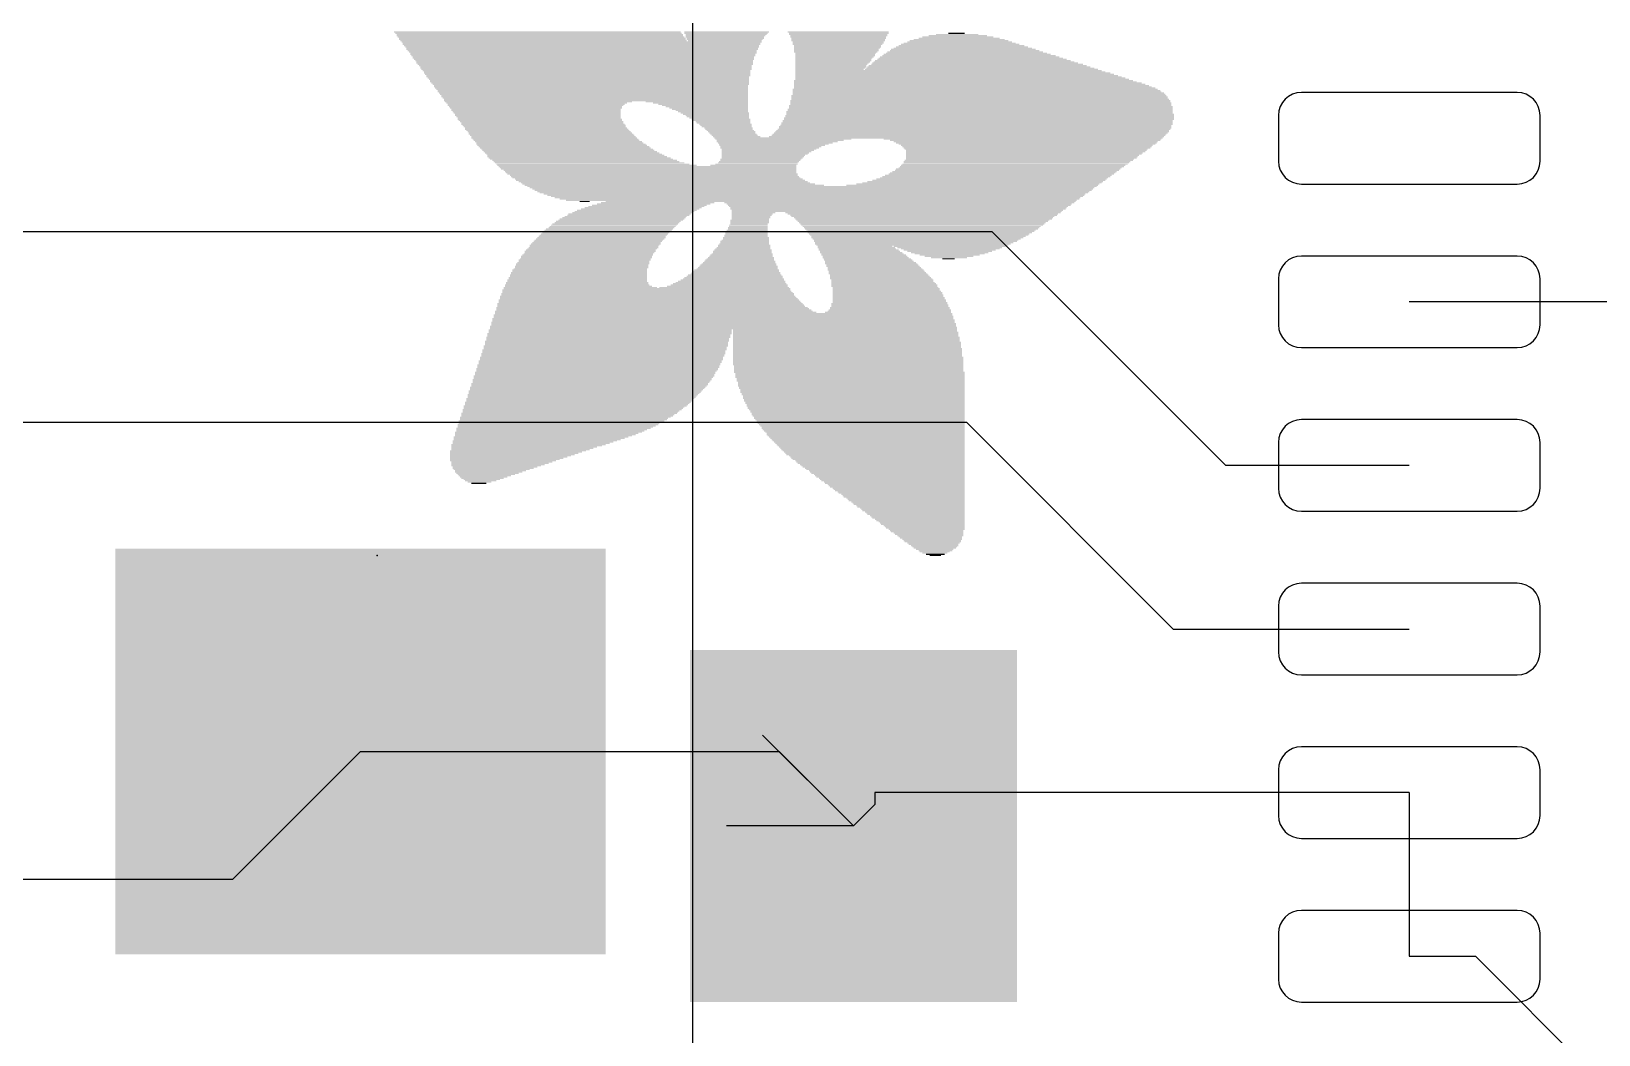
# Model space of a CAD drawing. Extents: x -6.7 to 60.2, y -8.8 to 34.8.
# Drawn here: x 10.677 to 15.47, y 4.987 to 8.054 of the extents above; entities that cross this region are included whole.
import ezdxf

# ---------------------------------------------------------------- set-up
doc = ezdxf.new("R2010")
doc.units = 0
for name, color, linetype in [('1', 22, 'CONTINUOUS'), ('16', 175, 'CONTINUOUS'), ('21', 2, 'CONTINUOUS'), ('23', 2, 'CONTINUOUS')]:
    doc.layers.add(name, color=color, linetype=linetype)

# ---------------------------------------------------------------- blocks, each defined once
blk = doc.blocks.new('RECT')
blk.add_solid([(-0.5, -0.5), (0.5, -0.5), (-0.5, 0.5), (0.5, 0.5)])
blk = doc.blocks.new('RECT128000X44800R50')
blk.add_lwpolyline([(0.4, -0.07), (0.4, 0.07, 0.4142), (0.33, 0.14), (-0.33, 0.14, 0.4142), (-0.4, 0.07), (-0.4, -0.07, 0.4142), (-0.33, -0.14), (0.33, -0.14, 0.4142)], format="xyb", close=True)

msp = doc.modelspace()

# ---------------------------------------------------------------- linework, layer by layer
at = {"layer": '1'}
for p, q in [((9.3218, 7.4422), (13.6144, 7.4422)), ((14.3296, 6.727), (13.6144, 7.4422)), ((16.891, 7.227), (14.891, 7.227)), ((13.5382, 6.858), (10.414, 6.858)), ((14.1692, 6.227), (13.5382, 6.858)), ((14.891, 6.727), (14.3296, 6.727)), ((14.1692, 6.227), (14.891, 6.227)), ((12.913, 5.903), (13.191, 5.625)), ((11.2928, 5.461), (11.684, 5.8522)), ((11.684, 5.8522), (12.9638, 5.8522)), ((12.9638, 5.8522), (13.191, 5.625)), ((14.891, 5.727), (13.257, 5.727)), ((13.257, 5.727), (13.257, 5.691)), ((14.891, 5.727), (14.891, 5.227)), ((13.257, 5.691), (13.191, 5.625)), ((13.191, 5.625), (12.803, 5.625)), ((11.2928, 5.461), (9.017, 5.461)), ((14.891, 5.227), (15.093, 5.227)), ((15.093, 5.227), (15.641, 4.679))]:
    msp.add_line(p, q, dxfattribs=at)
at = {"layer": '16'}
msp.add_line((12.7, 4.826), (12.7, 8.763), dxfattribs=at)
at = {"layer": '23'}
msp.add_point((11.7348, 6.4516), dxfattribs=at)

# ---------------------------------------------------------------- block references
at = {"layer": '1', "rotation": 180}
for p in [(14.891, 7.727), (14.891, 7.227), (14.891, 6.727), (14.891, 6.227), (14.891, 5.727), (14.891, 5.227)]:
    msp.add_blockref('RECT128000X44800R50', p, dxfattribs=at)
at = {"layer": '1', "xscale": 1.24, "yscale": 1.5, "rotation": 270}
msp.add_blockref('RECT', (11.684, 5.8522), dxfattribs=at)
at = {"layer": '1', "xscale": 1.075, "rotation": 270}
msp.add_blockref('RECT', (13.191, 5.625), dxfattribs=at)
at = {"layer": '21'}
for p, xscale, yscale in [((12.2244, 8.0518), 0.8763, 0.0038), ((12.8035, 8.0518), 0.259, 0.0038), ((13.1445, 8.0518), 0.3086, 0.0038), ((12.2282, 8.048), 0.8763, 0.0038), ((12.2321, 8.0442), 0.8763, 0.0038), ((12.2321, 8.0404), 0.8763, 0.0038), ((12.2359, 8.0366), 0.8763, 0.0038), ((12.2397, 8.0328), 0.8763, 0.0039), ((12.2397, 8.0289), 0.8763, 0.0038), ((12.2435, 8.0251), 0.8763, 0.0038), ((12.3597, 8.0213), 1.1011, 0.0038), ((12.3597, 8.0175), 1.0935, 0.0038), ((12.3597, 8.0137), 1.0935, 0.0038), ((12.3597, 8.0099), 1.0859, 0.0038), ((12.3616, 8.0061), 1.0821, 0.0038), ((12.3616, 8.0023), 1.0745, 0.0038), ((12.8016, 8.048), 0.2552, 0.0038), ((12.8016, 8.0442), 0.2476, 0.0038), ((12.7997, 8.0404), 0.2438, 0.0038), ((12.7978, 8.0366), 0.24, 0.0038), ((12.7997, 8.0328), 0.2362, 0.0039), ((12.7978, 8.0289), 0.2324, 0.0038), ((12.7978, 8.0251), 0.2248, 0.0038), ((13.1464, 8.048), 0.3048, 0.0038), ((13.1445, 8.0442), 0.301, 0.0038), ((13.1464, 8.0404), 0.2972, 0.0038), ((13.1445, 8.0366), 0.2934, 0.0038), ((13.1464, 8.0328), 0.2896, 0.0039), ((13.1445, 8.0289), 0.2858, 0.0038), ((13.1445, 8.0251), 0.2858, 0.0038), ((13.1445, 8.0213), 0.2782, 0.0038), ((13.1445, 8.0175), 0.2782, 0.0038), ((13.1426, 8.0137), 0.2744, 0.0038), ((13.1425, 8.0099), 0.2667, 0.0038), ((13.1425, 8.0061), 0.2667, 0.0038), ((13.1407, 8.0023), 0.2629, 0.0038), ((13.5255, 8.0023), 0.423, 0.0038), ((13.5236, 8.0061), 0.4038, 0.0038), ((13.5217, 8.0099), 0.3848, 0.0038), ((13.5179, 8.0137), 0.362, 0.0038), ((13.516, 8.0175), 0.3429, 0.0038), ((13.516, 8.0213), 0.32, 0.0038), ((13.5141, 8.0251), 0.301, 0.0038), ((13.5141, 8.0289), 0.2781, 0.0038), ((13.5141, 8.0328), 0.2477, 0.0039), ((13.5103, 8.0366), 0.2171, 0.0038), ((13.5103, 8.0404), 0.1791, 0.0038), ((13.5084, 8.0442), 0.1295, 0.0038), ((13.5065, 8.048), 0.0495, 0.0038), ((12.3616, 7.9985), 1.0745, 0.0038), ((12.3615, 7.9947), 1.0668, 0.0039), ((12.3635, 7.9908), 1.0629, 0.0038), ((12.3654, 7.987), 1.0591, 0.0038), ((12.3635, 7.9832), 1.0553, 0.0038), ((12.3654, 7.9794), 1.0515, 0.0038), ((12.3654, 7.9756), 1.0439, 0.0038), ((12.3654, 7.9718), 1.0439, 0.0038), ((12.3673, 7.968), 1.0401, 0.0038), ((12.3673, 7.9642), 1.0325, 0.0038), ((12.3692, 7.9604), 1.0287, 0.0038), ((12.3692, 7.9566), 1.0287, 0.0039), ((13.1387, 7.9985), 0.2591, 0.0038), ((13.1387, 7.9947), 0.2591, 0.0039), ((13.1369, 7.9908), 0.2553, 0.0038), ((13.1369, 7.987), 0.2476, 0.0038), ((13.135, 7.9832), 0.2438, 0.0038), ((13.135, 7.9794), 0.2438, 0.0038), ((13.1331, 7.9756), 0.24, 0.0038), ((13.1312, 7.9718), 0.2362, 0.0038), ((13.1293, 7.968), 0.2324, 0.0038), ((13.1293, 7.9642), 0.2324, 0.0038), ((13.1274, 7.9604), 0.2286, 0.0038), ((13.1255, 7.9566), 0.2247, 0.0039), ((13.5636, 7.9566), 0.6286, 0.0039), ((13.5598, 7.9604), 0.6134, 0.0038), ((13.556, 7.9642), 0.5982, 0.0038), ((13.5541, 7.968), 0.5791, 0.0038), ((13.5503, 7.9718), 0.5639, 0.0038), ((13.5465, 7.9756), 0.5487, 0.0038), ((13.5446, 7.9794), 0.5295, 0.0038), ((13.5389, 7.9832), 0.5105, 0.0038), ((13.537, 7.987), 0.4915, 0.0038), ((13.5331, 7.9908), 0.4762, 0.0038), ((13.5312, 7.9947), 0.4572, 0.0039), ((13.5274, 7.9985), 0.442, 0.0038), ((12.3711, 7.9527), 1.0249, 0.0038), ((12.3711, 7.9489), 1.0173, 0.0038), ((12.373, 7.9451), 1.0135, 0.0038), ((12.373, 7.9413), 1.0135, 0.0038), ((12.3749, 7.9375), 1.0096, 0.0038), ((12.3749, 7.9337), 1.002, 0.0038), ((12.3768, 7.9299), 0.9982, 0.0038), ((12.3768, 7.9261), 0.9982, 0.0038), ((12.3787, 7.9223), 0.9944, 0.0038), ((12.3806, 7.9184), 0.9906, 0.0039), ((12.3787, 7.9146), 0.9868, 0.0038), ((12.3806, 7.9108), 0.983, 0.0038), ((12.3825, 7.907), 0.9792, 0.0038), ((13.1235, 7.9527), 0.2209, 0.0038), ((13.1197, 7.9413), 0.2133, 0.0038), ((13.4817, 7.9337), 0.9372, 0.0038), ((13.4874, 7.9299), 0.9486, 0.0038), ((13.5008, 7.9223), 0.9753, 0.0038), ((13.5122, 7.9146), 0.9982, 0.0038), ((13.5179, 7.9108), 1.0096, 0.0038), ((13.5236, 7.907), 1.021, 0.0038), ((13.1217, 7.9489), 0.2171, 0.0038), ((13.1217, 7.9451), 0.2171, 0.0038), ((13.1179, 7.9375), 0.2095, 0.0038), ((13.4951, 7.9261), 0.9639, 0.0038), ((13.5065, 7.9184), 0.9867, 0.0039), ((13.5827, 7.9375), 0.7125, 0.0038), ((13.5789, 7.9413), 0.6973, 0.0038), ((13.575, 7.9451), 0.682, 0.0038), ((13.5712, 7.9489), 0.6668, 0.0038), ((13.5694, 7.9527), 0.6477, 0.0038), ((12.3844, 7.9032), 0.9754, 0.0038), ((12.3844, 7.8994), 0.9754, 0.0038), ((12.3863, 7.8956), 0.9716, 0.0038), ((12.3882, 7.8918), 0.9678, 0.0038), ((12.3883, 7.888), 0.9601, 0.0038), ((12.3883, 7.8842), 0.9601, 0.0038), ((12.3902, 7.8803), 0.9563, 0.0039), ((12.3921, 7.8765), 0.9525, 0.0038), ((12.394, 7.8727), 0.9487, 0.0038), ((12.394, 7.8689), 0.9487, 0.0038), ((12.3959, 7.8651), 0.9449, 0.0038), ((12.3978, 7.8613), 0.9411, 0.0038), ((13.5636, 7.8765), 1.1164, 0.0038), ((13.5674, 7.8727), 1.124, 0.0038), ((13.5693, 7.8689), 1.1278, 0.0038), ((13.5731, 7.8651), 1.1354, 0.0038), ((13.575, 7.8613), 1.1392, 0.0038), ((13.5274, 7.9032), 1.0364, 0.0038), ((13.5331, 7.8994), 1.0478, 0.0038), ((13.5407, 7.8956), 1.063, 0.0038), ((13.5465, 7.8918), 1.0745, 0.0038), ((13.5522, 7.888), 1.0859, 0.0038), ((13.556, 7.8842), 1.0935, 0.0038), ((13.5617, 7.8803), 1.1049, 0.0039), ((12.3997, 7.8575), 0.9373, 0.0038), ((12.3997, 7.8537), 0.9373, 0.0038), ((12.4016, 7.8499), 0.9335, 0.0038), ((12.4035, 7.8461), 0.9297, 0.0038), ((12.4035, 7.8422), 0.9297, 0.0039), ((12.2282, 7.8384), 0.5715, 0.0038), ((12.2225, 7.8346), 0.5524, 0.0038), ((12.2206, 7.8308), 0.541, 0.0038), ((12.2187, 7.827), 0.5372, 0.0038), ((12.2187, 7.8232), 0.5296, 0.0038), ((12.2206, 7.8194), 0.5258, 0.0038), ((12.2206, 7.8156), 0.5182, 0.0038), ((12.2206, 7.8118), 0.5182, 0.0038), ((12.7121, 7.8384), 0.3124, 0.0038), ((12.7235, 7.8346), 0.2896, 0.0038), ((12.7312, 7.8308), 0.2743, 0.0038), ((12.7369, 7.827), 0.2629, 0.0038), ((12.7426, 7.8232), 0.2515, 0.0038), ((12.7483, 7.8194), 0.2401, 0.0038), ((12.7521, 7.8156), 0.2324, 0.0038), ((12.7578, 7.8118), 0.221, 0.0038), ((13.5789, 7.8156), 1.1773, 0.0038), ((13.5789, 7.8118), 1.1773, 0.0038), ((13.5808, 7.8232), 1.1735, 0.0038), ((13.5808, 7.8194), 1.1735, 0.0038), ((13.5789, 7.827), 1.1697, 0.0038), ((13.5808, 7.8346), 1.1659, 0.0038), ((13.5808, 7.8308), 1.1659, 0.0038), ((13.5789, 7.8422), 1.1621, 0.0039), ((13.5789, 7.8384), 1.1621, 0.0038), ((13.575, 7.8575), 1.1468, 0.0038), ((13.5769, 7.8537), 1.1506, 0.0038), ((13.5769, 7.8499), 1.1506, 0.0038), ((13.5789, 7.8461), 1.1545, 0.0038), ((12.2225, 7.808), 0.5144, 0.0038), ((12.2244, 7.8042), 0.5106, 0.0039), ((12.2263, 7.8003), 0.5068, 0.0038), ((12.2263, 7.7965), 0.5068, 0.0038), ((12.2282, 7.7927), 0.503, 0.0038), ((12.2301, 7.7889), 0.4992, 0.0038), ((12.232, 7.7851), 0.503, 0.0038), ((12.234, 7.7813), 0.4991, 0.0038), ((12.2378, 7.7775), 0.4991, 0.0038), ((12.2397, 7.7737), 0.4953, 0.0038), ((12.2416, 7.7699), 0.4991, 0.0038), ((12.2454, 7.7661), 0.4991, 0.0039), ((12.7616, 7.808), 0.2134, 0.0038), ((12.7673, 7.8042), 0.2096, 0.0039), ((12.7712, 7.8003), 0.2019, 0.0038), ((12.775, 7.7965), 0.1943, 0.0038), ((12.7769, 7.7927), 0.1905, 0.0038), ((12.7807, 7.7889), 0.1829, 0.0038), ((12.7864, 7.7851), 0.1791, 0.0038), ((12.7883, 7.7813), 0.1753, 0.0038), ((12.7921, 7.7775), 0.1676, 0.0038), ((12.794, 7.7737), 0.1638, 0.0038), ((12.7997, 7.7699), 0.16, 0.0038), ((12.8016, 7.7661), 0.1562, 0.0039), ((13.5655, 7.7661), 1.1964, 0.0039), ((13.5693, 7.7737), 1.1964, 0.0038), ((13.5693, 7.7699), 1.1964, 0.0038), ((13.5713, 7.7813), 1.1925, 0.0038), ((13.5713, 7.7775), 1.1925, 0.0038), ((13.5751, 7.7889), 1.1925, 0.0038), ((13.5751, 7.7851), 1.1925, 0.0038), ((13.577, 7.7965), 1.1887, 0.0038), ((13.577, 7.7927), 1.1887, 0.0038), ((13.577, 7.808), 1.1811, 0.0038), ((13.577, 7.8042), 1.1811, 0.0039), ((13.5789, 7.8003), 1.1849, 0.0038), ((12.2473, 7.7622), 0.4953, 0.0038), ((12.2511, 7.7584), 0.4953, 0.0038), ((12.253, 7.7546), 0.4991, 0.0038), ((12.2568, 7.7508), 0.4991, 0.0038), ((12.2606, 7.747), 0.4991, 0.0038), ((12.2663, 7.7394), 0.503, 0.0038), ((12.2644, 7.7432), 0.4991, 0.0038), ((12.2701, 7.7356), 0.503, 0.0038), ((12.274, 7.7318), 0.5029, 0.0038), ((12.2759, 7.728), 0.5067, 0.0039), ((12.2797, 7.7241), 0.5067, 0.0038), ((12.2835, 7.7203), 0.5067, 0.0038), ((12.2892, 7.7165), 0.5105, 0.0038), ((12.8035, 7.7622), 0.1524, 0.0038), ((12.8092, 7.7584), 0.1486, 0.0038), ((12.8111, 7.7546), 0.1448, 0.0038), ((12.8149, 7.7508), 0.1448, 0.0038), ((12.8188, 7.747), 0.1447, 0.0038), ((12.8207, 7.7432), 0.1409, 0.0038), ((12.8245, 7.7394), 0.1409, 0.0038), ((12.8283, 7.7356), 0.141, 0.0038), ((12.834, 7.7318), 0.1448, 0.0038), ((13.4512, 7.728), 1.3716, 0.0039), ((12.9769, 7.7241), 0.4153, 0.0038), ((12.9673, 7.7203), 0.3886, 0.0038), ((12.9578, 7.7165), 0.3696, 0.0038), ((13.5369, 7.7318), 1.2078, 0.0038), ((13.5427, 7.7356), 1.2039, 0.0038), ((13.5465, 7.7394), 1.2039, 0.0038), ((13.5503, 7.7432), 1.2039, 0.0038), ((13.5541, 7.747), 1.204, 0.0038), ((13.556, 7.7508), 1.2002, 0.0038), ((13.5598, 7.7546), 1.2002, 0.0038), ((13.5636, 7.7622), 1.2002, 0.0038), ((13.5636, 7.7584), 1.2002, 0.0038), ((13.7084, 7.7241), 0.8496, 0.0038), ((13.716, 7.7203), 0.8268, 0.0038), ((13.7179, 7.7165), 0.8078, 0.0038), ((12.293, 7.7127), 0.5105, 0.0038), ((12.2968, 7.7089), 0.5182, 0.0038), ((12.3006, 7.7051), 0.5182, 0.0038), ((12.3063, 7.7013), 0.522, 0.0038), ((12.3101, 7.6975), 0.522, 0.0038), ((12.3158, 7.6937), 0.5258, 0.0038), ((12.3196, 7.6899), 0.5258, 0.0039), ((12.3254, 7.686), 0.5295, 0.0038), ((12.3311, 7.6822), 0.5334, 0.0038), ((12.3368, 7.6784), 0.5372, 0.0038), ((12.3425, 7.6746), 0.541, 0.0038), ((12.3463, 7.6708), 0.5486, 0.0038), ((12.354, 7.667), 0.5563, 0.0038), ((12.9521, 7.7127), 0.3506, 0.0038), ((12.9482, 7.7089), 0.3353, 0.0038), ((12.9426, 7.7051), 0.3239, 0.0038), ((12.9388, 7.7013), 0.3086, 0.0038), ((12.935, 7.6975), 0.3009, 0.0038), ((12.9331, 7.6937), 0.2895, 0.0038), ((12.9293, 7.6899), 0.2819, 0.0039), ((12.9255, 7.686), 0.2743, 0.0038), ((12.9217, 7.6822), 0.2667, 0.0038), ((12.9159, 7.6746), 0.2552, 0.0038), ((12.914, 7.6708), 0.2514, 0.0038), ((12.9121, 7.667), 0.2476, 0.0038), ((12.9198, 7.6784), 0.2629, 0.0038), ((13.7199, 7.7127), 0.7963, 0.0038), ((13.7217, 7.7089), 0.7848, 0.0038), ((13.7217, 7.7051), 0.7696, 0.0038), ((13.7217, 7.7013), 0.762, 0.0038), ((13.7217, 7.6975), 0.7544, 0.0038), ((13.7198, 7.6937), 0.743, 0.0038), ((13.7198, 7.6899), 0.7354, 0.0039), ((13.7179, 7.686), 0.7316, 0.0038), ((13.7141, 7.6822), 0.7239, 0.0038), ((13.7122, 7.6784), 0.7201, 0.0038), ((13.7084, 7.6746), 0.7125, 0.0038), ((13.7065, 7.6708), 0.7087, 0.0038), ((13.7046, 7.667), 0.7049, 0.0038), ((12.3597, 7.6632), 0.5601, 0.0038), ((12.3692, 7.6594), 0.5639, 0.0038), ((12.3749, 7.6556), 0.5677, 0.0038), ((12.3844, 7.6518), 0.5792, 0.0039), ((12.394, 7.6479), 0.5905, 0.0038), ((12.4073, 7.6441), 0.6096, 0.0038), ((12.5616, 7.6403), 0.9106, 0.0038), ((12.5635, 7.6365), 0.9068, 0.0038), ((12.5654, 7.6327), 0.903, 0.0038), ((12.5692, 7.6289), 0.8954, 0.0038), ((12.5711, 7.6251), 0.8916, 0.0038), ((12.573, 7.6213), 0.8878, 0.0038), ((12.8855, 7.6441), 0.2629, 0.0038), ((12.895, 7.6479), 0.2515, 0.0038), ((12.8988, 7.6518), 0.2439, 0.0039), ((12.9025, 7.6556), 0.2439, 0.0038), ((12.9083, 7.6632), 0.2476, 0.0038), ((12.9064, 7.6594), 0.2438, 0.0038), ((13.6474, 7.6213), 0.6896, 0.0038), ((13.6531, 7.6251), 0.6858, 0.0038), ((13.6608, 7.6289), 0.6858, 0.0038), ((13.6646, 7.6327), 0.6858, 0.0038), ((13.6703, 7.6365), 0.682, 0.0038), ((13.676, 7.6403), 0.6858, 0.0038), ((13.6798, 7.6441), 0.6858, 0.0038), ((13.6855, 7.6479), 0.6896, 0.0038), ((13.6912, 7.6556), 0.6934, 0.0038), ((13.6893, 7.6518), 0.6896, 0.0039), ((13.697, 7.6594), 0.6973, 0.0038), ((13.7008, 7.6632), 0.6973, 0.0038), ((12.5768, 7.6175), 0.8878, 0.0038), ((12.5807, 7.6137), 0.8801, 0.0039), ((12.5845, 7.6098), 0.8801, 0.0038), ((12.5883, 7.606), 0.8801, 0.0038), ((12.5959, 7.6022), 0.8801, 0.0038), ((12.6016, 7.5984), 0.8839, 0.0038), ((12.6092, 7.5946), 0.884, 0.0038), ((12.6169, 7.5908), 0.8839, 0.0038), ((12.6264, 7.587), 0.8953, 0.0038), ((12.6435, 7.5832), 0.9144, 0.0038), ((13.0645, 7.5794), 1.7412, 0.0038), ((13.0645, 7.5756), 1.726, 0.0039), ((13.0663, 7.5717), 1.7145, 0.0038), ((13.5541, 7.5832), 0.7696, 0.0038), ((13.5712, 7.587), 0.743, 0.0038), ((13.5846, 7.5908), 0.7315, 0.0038), ((13.5941, 7.5946), 0.7201, 0.0038), ((13.6055, 7.5984), 0.7124, 0.0038), ((13.6132, 7.6022), 0.7049, 0.0038), ((13.6208, 7.606), 0.6973, 0.0038), ((13.6284, 7.6098), 0.6972, 0.0038), ((13.6341, 7.6137), 0.6934, 0.0039), ((13.6436, 7.6175), 0.6896, 0.0038), ((13.0683, 7.5679), 1.703, 0.0038), ((13.0683, 7.5641), 1.6878, 0.0038), ((13.0702, 7.5603), 1.6764, 0.0038), ((13.0721, 7.5565), 1.6574, 0.0038), ((13.076, 7.5527), 1.6421, 0.0038), ((13.0798, 7.5489), 1.6269, 0.0038), ((13.0816, 7.5451), 1.6078, 0.0038), ((13.0874, 7.5413), 1.5887, 0.0038), ((13.093, 7.5375), 1.5621, 0.0039), ((12.3692, 7.5336), 0.0305, 0.0038), ((12.5807, 7.526), 0.3467, 0.0038), ((12.5921, 7.5298), 0.3467, 0.0038), ((13.1521, 7.5336), 1.4364, 0.0038), ((13.3312, 7.5298), 1.0706, 0.0038), ((13.3312, 7.526), 1.0554, 0.0038), ((12.4797, 7.4765), 0.381, 0.0038), ((12.4835, 7.4803), 0.381, 0.0038), ((12.4892, 7.4841), 0.3772, 0.0038), ((12.4949, 7.4879), 0.3734, 0.0038), ((12.5025, 7.4917), 0.3734, 0.0038), ((12.5063, 7.4955), 0.3734, 0.0038), ((12.5159, 7.4994), 0.3695, 0.0039), ((12.5216, 7.5032), 0.3657, 0.0038), ((12.5292, 7.507), 0.3658, 0.0038), ((12.5387, 7.5108), 0.362, 0.0038), ((12.5483, 7.5146), 0.3581, 0.0038), ((12.5578, 7.5184), 0.3543, 0.0038), ((12.5673, 7.5222), 0.3505, 0.0038), ((13.3312, 7.5222), 1.0478, 0.0038), ((13.3293, 7.5184), 1.0363, 0.0038), ((13.3293, 7.5146), 1.0287, 0.0038), ((13.3274, 7.5108), 1.0249, 0.0038), ((12.874, 7.4765), 0.1181, 0.0038), ((12.8758, 7.4803), 0.1143, 0.0038), ((13.3255, 7.507), 1.0135, 0.0038), ((12.8854, 7.4994), 0.1334, 0.0039), ((12.8816, 7.4955), 0.1258, 0.0038), ((12.8797, 7.4917), 0.122, 0.0038), ((12.8778, 7.4879), 0.1182, 0.0038), ((12.8778, 7.4841), 0.1182, 0.0038), ((13.3236, 7.5032), 1.0097, 0.0038), ((13.4036, 7.4994), 0.842, 0.0039), ((13.4036, 7.4955), 0.8268, 0.0038), ((13.4055, 7.4917), 0.8154, 0.0038), ((13.4036, 7.4879), 0.8039, 0.0038), ((13.4055, 7.4841), 0.7925, 0.0038), ((13.4055, 7.4803), 0.7848, 0.0038), ((13.4036, 7.4765), 0.7734, 0.0038), ((12.4263, 7.4308), 0.3886, 0.0038), ((12.4301, 7.4346), 0.3886, 0.0038), ((12.4339, 7.4384), 0.3886, 0.0038), ((12.4378, 7.4422), 0.3887, 0.0038), ((12.4416, 7.446), 0.3887, 0.0038), ((12.4454, 7.4498), 0.3886, 0.0038), ((12.4511, 7.4536), 0.3848, 0.0038), ((12.4549, 7.4574), 0.3848, 0.0038), ((12.4587, 7.4613), 0.3848, 0.0039), ((12.4625, 7.4651), 0.3848, 0.0038), ((12.4682, 7.4689), 0.381, 0.0038), ((12.472, 7.4727), 0.381, 0.0038), ((12.8626, 7.4308), 0.1333, 0.0038), ((12.8645, 7.4384), 0.1295, 0.0038), ((12.8645, 7.4346), 0.1295, 0.0038), ((12.8664, 7.446), 0.1257, 0.0038), ((12.8664, 7.4422), 0.1257, 0.0038), ((12.8682, 7.4536), 0.1219, 0.0038), ((12.8682, 7.4498), 0.1219, 0.0038), ((12.8702, 7.4613), 0.1181, 0.0039), ((12.8702, 7.4574), 0.1181, 0.0038), ((12.872, 7.4651), 0.1143, 0.0038), ((12.874, 7.4727), 0.1181, 0.0038), ((12.874, 7.4689), 0.1181, 0.0038), ((13.4036, 7.4727), 0.7658, 0.0038), ((13.4017, 7.4689), 0.7544, 0.0038), ((13.4017, 7.4651), 0.7468, 0.0038), ((13.4017, 7.4613), 0.7391, 0.0039), ((13.3998, 7.4574), 0.7277, 0.0038), ((13.3998, 7.4536), 0.7201, 0.0038), ((13.3998, 7.4498), 0.7125, 0.0038), ((13.3979, 7.446), 0.7011, 0.0038), ((13.3979, 7.4422), 0.6934, 0.0038), ((13.3941, 7.4384), 0.6858, 0.0038), ((13.3922, 7.4346), 0.6743, 0.0038), ((13.3922, 7.4308), 0.6667, 0.0038), ((12.3863, 7.3812), 0.4, 0.0038), ((12.3882, 7.3851), 0.3962, 0.0039), ((12.392, 7.3889), 0.3962, 0.0038), ((12.3959, 7.3927), 0.3963, 0.0038), ((12.3997, 7.4003), 0.3963, 0.0038), ((12.3978, 7.3965), 0.3925, 0.0038), ((12.4035, 7.4041), 0.3963, 0.0038), ((12.4054, 7.4079), 0.3925, 0.0038), ((12.4092, 7.4117), 0.3924, 0.0038), ((12.413, 7.4155), 0.3924, 0.0038), ((12.4168, 7.4193), 0.3924, 0.0038), ((12.4206, 7.4232), 0.3924, 0.0039), ((12.4225, 7.427), 0.3886, 0.0038), ((12.8512, 7.3812), 0.1791, 0.0038), ((12.8531, 7.3851), 0.1753, 0.0039), ((12.8531, 7.3889), 0.1677, 0.0038), ((12.855, 7.3927), 0.1639, 0.0038), ((12.8569, 7.4003), 0.1601, 0.0038), ((12.8569, 7.3965), 0.1601, 0.0038), ((12.8568, 7.4041), 0.1524, 0.0038), ((12.8588, 7.4117), 0.1485, 0.0038), ((12.8588, 7.4079), 0.1485, 0.0038), ((12.8607, 7.4155), 0.1447, 0.0038), ((12.8626, 7.4232), 0.1409, 0.0039), ((12.8626, 7.4193), 0.1409, 0.0038), ((12.8626, 7.427), 0.1333, 0.0038), ((13.3902, 7.427), 0.6553, 0.0038), ((13.3864, 7.4232), 0.6477, 0.0039), ((13.3846, 7.4193), 0.6363, 0.0038), ((13.3826, 7.4155), 0.6248, 0.0038), ((13.3807, 7.4117), 0.621, 0.0038), ((13.3769, 7.4079), 0.6058, 0.0038), ((13.3731, 7.4041), 0.5982, 0.0038), ((13.3712, 7.4003), 0.5868, 0.0038), ((13.1959, 7.3965), 0.2286, 0.0038), ((13.1997, 7.3927), 0.2363, 0.0038), ((13.2035, 7.3889), 0.2363, 0.0038), ((13.2073, 7.3851), 0.2439, 0.0039), ((13.2112, 7.3812), 0.2438, 0.0038), ((13.4855, 7.3965), 0.3429, 0.0038), ((13.4855, 7.3927), 0.32, 0.0038), ((13.4874, 7.3889), 0.301, 0.0038), ((13.4855, 7.3851), 0.282, 0.0039), ((13.4855, 7.3812), 0.259, 0.0038), ((12.3597, 7.3355), 0.4077, 0.0038), ((12.3597, 7.3317), 0.4077, 0.0038), ((12.3616, 7.3393), 0.4039, 0.0038), ((12.3635, 7.3431), 0.4077, 0.0038), ((12.3654, 7.347), 0.4039, 0.0039), ((12.3692, 7.3546), 0.4039, 0.0038), ((12.3673, 7.3508), 0.4001, 0.0038), ((12.3711, 7.3584), 0.4001, 0.0038), ((12.3749, 7.366), 0.4, 0.0038), ((12.3749, 7.3622), 0.4, 0.0038), ((12.3787, 7.3698), 0.4, 0.0038), ((12.3806, 7.3736), 0.3962, 0.0038), ((12.3844, 7.3774), 0.3962, 0.0038), ((12.8378, 7.3317), 0.2438, 0.0038), ((12.8397, 7.3355), 0.24, 0.0038), ((12.8397, 7.3393), 0.2324, 0.0038), ((12.8416, 7.3431), 0.2286, 0.0038), ((12.8416, 7.347), 0.221, 0.0039), ((12.8435, 7.3508), 0.2172, 0.0038), ((12.8435, 7.3546), 0.2096, 0.0038), ((12.8454, 7.3584), 0.2058, 0.0038), ((12.8474, 7.3622), 0.2019, 0.0038), ((12.8474, 7.366), 0.1943, 0.0038), ((12.8493, 7.3698), 0.1905, 0.0038), ((12.8512, 7.3736), 0.1867, 0.0038), ((12.8512, 7.3774), 0.1791, 0.0038), ((13.215, 7.3774), 0.2514, 0.0038), ((13.2188, 7.3736), 0.2514, 0.0038), ((13.2226, 7.3698), 0.259, 0.0038), ((13.2264, 7.366), 0.2591, 0.0038), ((13.2284, 7.3622), 0.2629, 0.0038), ((13.234, 7.3584), 0.2667, 0.0038), ((13.236, 7.3546), 0.2705, 0.0038), ((13.2454, 7.3431), 0.2819, 0.0038), ((13.2398, 7.3508), 0.2705, 0.0038), ((13.2436, 7.347), 0.2781, 0.0039), ((13.2492, 7.3393), 0.2819, 0.0038), ((13.2512, 7.3355), 0.2858, 0.0038), ((13.255, 7.3317), 0.2858, 0.0038), ((13.4855, 7.3774), 0.2362, 0.0038), ((13.4855, 7.3736), 0.2134, 0.0038), ((13.4855, 7.3698), 0.1828, 0.0038), ((13.4836, 7.366), 0.1486, 0.0038), ((13.4836, 7.3622), 0.1105, 0.0038), ((13.4817, 7.3584), 0.0381, 0.0038), ((12.3463, 7.286), 0.4344, 0.0038), ((12.3463, 7.2936), 0.4268, 0.0038), ((12.3463, 7.2898), 0.4268, 0.0038), ((12.3483, 7.3012), 0.4229, 0.0038), ((12.3483, 7.2974), 0.4229, 0.0038), ((12.3502, 7.3089), 0.4191, 0.0039), ((12.3502, 7.305), 0.4191, 0.0038), ((12.3521, 7.3165), 0.4153, 0.0038), ((12.3521, 7.3127), 0.4153, 0.0038), ((12.354, 7.3241), 0.4115, 0.0038), ((12.354, 7.3203), 0.4115, 0.0038), ((12.3559, 7.3279), 0.4077, 0.0038), ((12.815, 7.286), 0.3353, 0.0038), ((12.8188, 7.2898), 0.3277, 0.0038), ((12.8207, 7.2936), 0.3163, 0.0038), ((12.8245, 7.2974), 0.3086, 0.0038), ((12.8245, 7.3012), 0.301, 0.0038), ((12.8283, 7.305), 0.2934, 0.0038), ((12.8283, 7.3089), 0.2857, 0.0039), ((12.8302, 7.3127), 0.2743, 0.0038), ((12.8321, 7.3165), 0.2705, 0.0038), ((12.8321, 7.3203), 0.2629, 0.0038), ((12.8339, 7.3241), 0.2591, 0.0038), ((12.8359, 7.3279), 0.2476, 0.0038), ((13.2569, 7.3279), 0.2896, 0.0038), ((13.2588, 7.3241), 0.2934, 0.0038), ((13.2626, 7.3203), 0.2934, 0.0038), ((13.2645, 7.3165), 0.2972, 0.0038), ((13.2664, 7.3127), 0.301, 0.0038), ((13.2702, 7.3089), 0.301, 0.0039), ((13.2721, 7.305), 0.3048, 0.0038), ((13.274, 7.3012), 0.3086, 0.0038), ((13.2759, 7.2974), 0.3125, 0.0038), ((13.2797, 7.2936), 0.3125, 0.0038), ((13.2797, 7.2898), 0.3125, 0.0038), ((13.2817, 7.286), 0.3163, 0.0038), ((12.5616, 7.2441), 0.903, 0.0038), ((12.5635, 7.2403), 0.9068, 0.0038), ((12.5654, 7.2365), 0.9106, 0.0038), ((12.5616, 7.2517), 0.8953, 0.0038), ((12.5616, 7.2479), 0.8953, 0.0038), ((12.5597, 7.2593), 0.8839, 0.0038), ((12.5578, 7.2631), 0.8801, 0.0038), ((12.5616, 7.2555), 0.8877, 0.0038), ((12.3558, 7.2708), 0.4686, 0.0039), ((12.5597, 7.2669), 0.8763, 0.0038), ((12.3463, 7.2784), 0.442, 0.0038), ((12.3501, 7.2746), 0.4496, 0.0038), ((12.3463, 7.2822), 0.4344, 0.0038), ((12.7959, 7.2708), 0.3962, 0.0039), ((12.8054, 7.2746), 0.3696, 0.0038), ((12.8112, 7.2784), 0.3581, 0.0038), ((12.8131, 7.2822), 0.3467, 0.0038), ((13.2835, 7.2822), 0.3201, 0.0038), ((13.2855, 7.2784), 0.3239, 0.0038), ((13.2855, 7.2746), 0.3239, 0.0038), ((13.2988, 7.2403), 0.3429, 0.0038), ((13.2988, 7.2365), 0.3429, 0.0038), ((13.2893, 7.2708), 0.3238, 0.0039), ((13.2912, 7.2669), 0.3276, 0.0038), ((13.2912, 7.2631), 0.3276, 0.0038), ((13.2931, 7.2593), 0.3314, 0.0038), ((13.295, 7.2555), 0.3352, 0.0038), ((13.295, 7.2517), 0.3352, 0.0038), ((13.2969, 7.2479), 0.339, 0.0038), ((13.2969, 7.2441), 0.339, 0.0038), ((12.5806, 7.1984), 0.9716, 0.0038), ((12.5863, 7.1946), 0.983, 0.0039), ((12.794, 7.1907), 1.3983, 0.0038), ((12.575, 7.2098), 0.9525, 0.0038), ((12.5769, 7.206), 0.9563, 0.0038), ((12.5807, 7.2022), 0.9639, 0.0038), ((12.5692, 7.2212), 0.9334, 0.0038), ((12.5711, 7.2174), 0.9372, 0.0038), ((12.573, 7.2136), 0.941, 0.0038), ((12.5654, 7.2327), 0.9182, 0.0039), ((12.5673, 7.2288), 0.922, 0.0038), ((12.5692, 7.225), 0.9258, 0.0038), ((13.2969, 7.1946), 0.3848, 0.0039), ((13.3007, 7.1984), 0.3772, 0.0038), ((13.3026, 7.2022), 0.3734, 0.0038), ((13.3026, 7.2098), 0.3658, 0.0038), ((13.3026, 7.206), 0.3658, 0.0038), ((13.3007, 7.2212), 0.3544, 0.0038), ((13.3026, 7.2174), 0.3582, 0.0038), ((13.3026, 7.2136), 0.3582, 0.0038), ((13.3026, 7.225), 0.3505, 0.0038), ((13.3008, 7.2327), 0.3467, 0.0039), ((13.3008, 7.2288), 0.3467, 0.0038), ((12.4473, 7.1412), 0.7429, 0.0038), ((12.7921, 7.1526), 1.4249, 0.0038), ((12.794, 7.1488), 1.4288, 0.0038), ((12.794, 7.145), 1.4288, 0.0038), ((12.7921, 7.1641), 1.4173, 0.0038), ((12.794, 7.1603), 1.4211, 0.0038), ((12.794, 7.1565), 1.4211, 0.0039), ((12.7921, 7.1755), 1.4097, 0.0038), ((12.794, 7.1717), 1.4135, 0.0038), ((12.794, 7.1679), 1.4135, 0.0038), ((12.7921, 7.1869), 1.4021, 0.0038), ((12.794, 7.1831), 1.4059, 0.0038), ((12.794, 7.1793), 1.4059, 0.0038), ((13.1655, 7.1412), 0.6858, 0.0038), ((12.434, 7.0917), 0.7467, 0.0038), ((12.4378, 7.1069), 0.7467, 0.0038), ((12.4359, 7.1031), 0.7429, 0.0038), ((12.4359, 7.0993), 0.7429, 0.0038), ((12.4359, 7.0955), 0.7429, 0.0038), ((12.4416, 7.1184), 0.7467, 0.0039), ((12.4397, 7.1145), 0.7429, 0.0038), ((12.4397, 7.1107), 0.7429, 0.0038), ((12.4454, 7.1298), 0.7467, 0.0038), ((12.4435, 7.126), 0.7429, 0.0038), ((12.4435, 7.1222), 0.7429, 0.0038), ((12.4473, 7.1374), 0.7429, 0.0038), ((12.4473, 7.1336), 0.7429, 0.0038), ((13.1655, 7.1374), 0.6858, 0.0038), ((13.1674, 7.1336), 0.6896, 0.0038), ((13.1674, 7.1298), 0.6896, 0.0038), ((13.1674, 7.126), 0.6896, 0.0038), ((13.1674, 7.1222), 0.6896, 0.0038), ((13.1693, 7.1184), 0.6934, 0.0039), ((13.1693, 7.1145), 0.6934, 0.0038), ((13.1693, 7.1107), 0.6934, 0.0038), ((13.1693, 7.1069), 0.6934, 0.0038), ((13.1712, 7.1031), 0.6972, 0.0038), ((13.1712, 7.0993), 0.6972, 0.0038), ((13.1712, 7.0955), 0.6972, 0.0038), ((13.1712, 7.0917), 0.6972, 0.0038), ((12.4168, 7.046), 0.743, 0.0038), ((12.4206, 7.0574), 0.743, 0.0038), ((12.4206, 7.0536), 0.743, 0.0038), ((12.4206, 7.0498), 0.743, 0.0038), ((12.4263, 7.0688), 0.7468, 0.0038), ((12.4244, 7.065), 0.743, 0.0038), ((12.4244, 7.0612), 0.743, 0.0038), ((12.4301, 7.0803), 0.7468, 0.0039), ((12.4282, 7.0764), 0.743, 0.0038), ((12.4282, 7.0726), 0.743, 0.0038), ((12.4321, 7.0879), 0.7429, 0.0038), ((12.4321, 7.0841), 0.7429, 0.0038), ((13.1712, 7.0879), 0.6972, 0.0038), ((13.1731, 7.0841), 0.701, 0.0038), ((13.1731, 7.0803), 0.701, 0.0039), ((13.1731, 7.0764), 0.701, 0.0038), ((13.1731, 7.0726), 0.701, 0.0038), ((13.1731, 7.0688), 0.701, 0.0038), ((13.1731, 7.065), 0.701, 0.0038), ((13.1731, 7.0612), 0.701, 0.0038), ((13.175, 7.0574), 0.7048, 0.0038), ((13.175, 7.0536), 0.7048, 0.0038), ((13.175, 7.0498), 0.7048, 0.0038), ((13.175, 7.046), 0.7048, 0.0038), ((12.3959, 6.9964), 0.7315, 0.0038), ((12.3978, 7.0002), 0.7353, 0.0038), ((12.3997, 7.0041), 0.7315, 0.0039), ((12.4016, 7.0117), 0.7353, 0.0038), ((12.4016, 7.0079), 0.7353, 0.0038), ((12.4073, 7.0231), 0.7391, 0.0038), ((12.4073, 7.0193), 0.7391, 0.0038), ((12.4054, 7.0155), 0.7353, 0.0038), ((12.413, 7.0345), 0.743, 0.0038), ((12.4111, 7.0307), 0.7391, 0.0038), ((12.4111, 7.0269), 0.7391, 0.0038), ((12.4168, 7.0422), 0.743, 0.0039), ((12.4149, 7.0383), 0.7392, 0.0038), ((13.175, 7.0422), 0.7048, 0.0039), ((13.175, 7.0383), 0.7048, 0.0038), ((13.175, 7.0345), 0.7048, 0.0038), ((13.1769, 7.0307), 0.701, 0.0038), ((13.1769, 7.0269), 0.701, 0.0038), ((13.1769, 7.0231), 0.701, 0.0038), ((13.1769, 7.0193), 0.701, 0.0038), ((13.1769, 7.0155), 0.701, 0.0038), ((13.1788, 7.0117), 0.7048, 0.0038), ((13.1807, 7.0079), 0.701, 0.0038), ((13.1807, 7.0041), 0.701, 0.0039), ((13.1807, 7.0002), 0.701, 0.0038), ((13.1807, 6.9964), 0.701, 0.0038), ((12.3692, 6.9507), 0.7087, 0.0038), ((12.3711, 6.9545), 0.7125, 0.0038), ((12.3768, 6.9621), 0.7163, 0.0038), ((12.3787, 6.966), 0.7201, 0.0039), ((12.3749, 6.9583), 0.7125, 0.0038), ((12.3845, 6.9774), 0.7239, 0.0038), ((12.3845, 6.9736), 0.7239, 0.0038), ((12.3825, 6.9698), 0.72, 0.0038), ((12.3921, 6.9888), 0.7315, 0.0038), ((12.3883, 6.9812), 0.7239, 0.0038), ((12.3902, 6.985), 0.7277, 0.0038), ((12.394, 6.9926), 0.7277, 0.0038), ((13.1826, 6.9926), 0.6972, 0.0038), ((13.1826, 6.9888), 0.6972, 0.0038), ((13.1826, 6.985), 0.6972, 0.0038), ((13.1845, 6.9812), 0.6934, 0.0038), ((13.1845, 6.9774), 0.6934, 0.0038), ((13.1845, 6.9736), 0.6934, 0.0038), ((13.1845, 6.9698), 0.6934, 0.0038), ((13.1864, 6.966), 0.6896, 0.0039), ((13.1864, 6.9621), 0.6896, 0.0038), ((13.1883, 6.9583), 0.6858, 0.0038), ((13.1883, 6.9545), 0.6858, 0.0038), ((13.1883, 6.9507), 0.6858, 0.0038), ((12.3406, 6.9088), 0.682, 0.0038), ((12.3368, 6.905), 0.6744, 0.0038), ((12.3349, 6.9012), 0.6706, 0.0038), ((12.3482, 6.9202), 0.6896, 0.0038), ((12.3463, 6.9164), 0.6858, 0.0038), ((12.3444, 6.9126), 0.682, 0.0038), ((12.3558, 6.9317), 0.6972, 0.0038), ((12.3539, 6.9279), 0.6934, 0.0039), ((12.352, 6.924), 0.6896, 0.0038), ((12.3616, 6.9393), 0.7011, 0.0038), ((12.3635, 6.9431), 0.7049, 0.0038), ((12.3597, 6.9355), 0.6973, 0.0038), ((12.3673, 6.9469), 0.7049, 0.0038), ((13.1902, 6.9469), 0.682, 0.0038), ((13.1902, 6.9431), 0.682, 0.0038), ((13.1921, 6.9393), 0.6782, 0.0038), ((13.1921, 6.9355), 0.6782, 0.0038), ((13.1921, 6.9317), 0.6782, 0.0038), ((13.194, 6.9279), 0.6744, 0.0039), ((13.194, 6.924), 0.6744, 0.0038), ((13.1959, 6.9202), 0.6705, 0.0038), ((13.1959, 6.9164), 0.6705, 0.0038), ((13.1979, 6.9126), 0.6667, 0.0038), ((13.1979, 6.9088), 0.6667, 0.0038), ((13.1997, 6.905), 0.6629, 0.0038), ((13.1997, 6.9012), 0.6629, 0.0038), ((12.2987, 6.8631), 0.6286, 0.0038), ((12.2949, 6.8593), 0.621, 0.0038), ((12.2911, 6.8555), 0.6134, 0.0038), ((12.3063, 6.8707), 0.6362, 0.0038), ((12.3044, 6.8669), 0.6324, 0.0038), ((12.3102, 6.8745), 0.6439, 0.0038), ((12.3159, 6.8783), 0.6477, 0.0038), ((12.3216, 6.8859), 0.6591, 0.0038), ((12.3178, 6.8821), 0.6515, 0.0038), ((12.3311, 6.8974), 0.6705, 0.0038), ((12.3273, 6.8936), 0.6629, 0.0038), ((12.3254, 6.8898), 0.6591, 0.0039), ((13.2017, 6.8974), 0.6591, 0.0038), ((13.2035, 6.8936), 0.6553, 0.0038), ((13.2035, 6.8898), 0.6553, 0.0039), ((13.2055, 6.8859), 0.6515, 0.0038), ((13.2055, 6.8821), 0.6515, 0.0038), ((13.2073, 6.8783), 0.6477, 0.0038), ((13.2093, 6.8745), 0.6439, 0.0038), ((13.2093, 6.8707), 0.6439, 0.0038), ((13.2111, 6.8669), 0.6401, 0.0038), ((13.2131, 6.8631), 0.6363, 0.0038), ((13.215, 6.8593), 0.6324, 0.0038), ((13.215, 6.8555), 0.6324, 0.0038), ((12.2358, 6.8136), 0.5334, 0.0039), ((12.2301, 6.8097), 0.522, 0.0038), ((12.2244, 6.8059), 0.5106, 0.0038), ((12.2587, 6.8288), 0.5715, 0.0038), ((12.2434, 6.8174), 0.541, 0.0038), ((12.253, 6.825), 0.5601, 0.0038), ((12.2492, 6.8212), 0.5525, 0.0038), ((12.2739, 6.8402), 0.5944, 0.0038), ((12.2682, 6.8364), 0.583, 0.0038), ((12.2644, 6.8326), 0.5753, 0.0038), ((12.2834, 6.8478), 0.6058, 0.0038), ((12.2796, 6.844), 0.5982, 0.0038), ((12.2873, 6.8517), 0.6135, 0.0039), ((13.2169, 6.8517), 0.6286, 0.0039), ((13.2188, 6.8478), 0.6248, 0.0038), ((13.2207, 6.844), 0.621, 0.0038), ((13.2207, 6.8402), 0.621, 0.0038), ((13.2226, 6.8364), 0.6172, 0.0038), ((13.2245, 6.8326), 0.6134, 0.0038), ((13.2264, 6.8288), 0.6096, 0.0038), ((13.2283, 6.825), 0.6058, 0.0038), ((13.2283, 6.8212), 0.6058, 0.0038), ((13.2302, 6.8174), 0.602, 0.0038), ((13.2321, 6.8136), 0.5982, 0.0039), ((13.234, 6.8097), 0.5943, 0.0038), ((13.236, 6.8059), 0.5905, 0.0038), ((12.1596, 6.7678), 0.4038, 0.0038), ((12.1539, 6.764), 0.3924, 0.0038), ((12.1482, 6.7602), 0.381, 0.0038), ((12.1425, 6.7564), 0.3696, 0.0038), ((12.1654, 6.7716), 0.4153, 0.0038), ((12.1977, 6.7907), 0.4724, 0.0038), ((12.192, 6.7869), 0.461, 0.0038), ((12.1844, 6.7831), 0.4458, 0.0038), ((12.1787, 6.7793), 0.4343, 0.0038), ((12.173, 6.7755), 0.4229, 0.0039), ((12.2168, 6.8021), 0.5029, 0.0038), ((12.2054, 6.7945), 0.4801, 0.0038), ((12.2111, 6.7983), 0.4915, 0.0038), ((13.2378, 6.8021), 0.5867, 0.0038), ((13.2398, 6.7983), 0.5829, 0.0038), ((13.2416, 6.7945), 0.5791, 0.0038), ((13.2436, 6.7907), 0.5753, 0.0038), ((13.2454, 6.7869), 0.5715, 0.0038), ((13.2474, 6.7831), 0.5677, 0.0038), ((13.2492, 6.7793), 0.5639, 0.0038), ((13.2512, 6.7755), 0.5601, 0.0039), ((13.2531, 6.7716), 0.5562, 0.0038), ((13.255, 6.7678), 0.5524, 0.0038), ((13.2569, 6.764), 0.5486, 0.0038), ((13.2588, 6.7602), 0.5448, 0.0038), ((13.2626, 6.7564), 0.5372, 0.0038), ((12.1368, 6.7526), 0.3581, 0.0038), ((12.1196, 6.7412), 0.3238, 0.0038), ((12.1311, 6.7488), 0.3467, 0.0038), ((12.1254, 6.745), 0.3353, 0.0038), ((12.1158, 6.7374), 0.3086, 0.0039), ((12.1101, 6.7335), 0.2972, 0.0038), ((12.0987, 6.7259), 0.2743, 0.0038), ((12.1044, 6.7297), 0.2857, 0.0038), ((12.0949, 6.7221), 0.2591, 0.0038), ((12.0892, 6.7183), 0.2477, 0.0038), ((12.0853, 6.7145), 0.2324, 0.0038), ((12.0815, 6.7107), 0.2172, 0.0038), ((13.2645, 6.7526), 0.5334, 0.0038), ((13.2664, 6.7488), 0.5296, 0.0038), ((13.2683, 6.745), 0.5258, 0.0038), ((13.2721, 6.7412), 0.5181, 0.0038), ((13.2741, 6.7374), 0.5143, 0.0039), ((13.2759, 6.7335), 0.5105, 0.0038), ((13.2797, 6.7297), 0.5029, 0.0038), ((13.2817, 6.7259), 0.4991, 0.0038), ((13.2835, 6.7221), 0.4953, 0.0038), ((13.2873, 6.7183), 0.4877, 0.0038), ((13.2893, 6.7145), 0.4839, 0.0038), ((13.2931, 6.7107), 0.4762, 0.0038), ((12.0758, 6.7069), 0.2058, 0.0038), ((12.072, 6.7031), 0.1905, 0.0038), ((12.0682, 6.6993), 0.1753, 0.0039), ((12.0644, 6.6954), 0.16, 0.0038), ((12.0606, 6.6916), 0.1447, 0.0038), ((12.0568, 6.6878), 0.1295, 0.0038), ((12.0549, 6.684), 0.1105, 0.0038), ((12.0511, 6.6802), 0.0953, 0.0038), ((12.0472, 6.6764), 0.0724, 0.0038), ((12.0454, 6.6726), 0.0457, 0.0038), ((13.295, 6.7069), 0.4724, 0.0038), ((13.2969, 6.7031), 0.4686, 0.0038), ((13.3007, 6.6993), 0.461, 0.0039), ((13.3026, 6.6954), 0.4572, 0.0038), ((13.3045, 6.6916), 0.4534, 0.0038), ((13.3083, 6.6878), 0.4458, 0.0038), ((13.3102, 6.684), 0.4419, 0.0038), ((13.3122, 6.6802), 0.4381, 0.0038), ((13.316, 6.6764), 0.4305, 0.0038), ((13.3178, 6.6726), 0.4267, 0.0038), ((13.3216, 6.6688), 0.4191, 0.0038), ((13.3236, 6.665), 0.4153, 0.0038), ((13.3255, 6.6612), 0.4115, 0.0039), ((13.3293, 6.6573), 0.4038, 0.0038), ((13.3312, 6.6535), 0.4, 0.0038), ((13.3331, 6.6497), 0.3962, 0.0038), ((13.3369, 6.6459), 0.3886, 0.0038), ((13.3388, 6.6421), 0.3848, 0.0038), ((13.3426, 6.6383), 0.3772, 0.0038), ((13.3445, 6.6345), 0.3734, 0.0038), ((13.3464, 6.6307), 0.3696, 0.0038), ((13.3503, 6.6269), 0.3619, 0.0038), ((13.3521, 6.6231), 0.3581, 0.0039), ((13.3541, 6.6192), 0.3543, 0.0038), ((13.3579, 6.6154), 0.3467, 0.0038), ((13.3598, 6.6116), 0.3429, 0.0038), ((13.3617, 6.6078), 0.3391, 0.0038), ((13.3655, 6.604), 0.3315, 0.0038), ((13.3674, 6.6002), 0.3276, 0.0038), ((13.3712, 6.5964), 0.32, 0.0038), ((13.3731, 6.5926), 0.3162, 0.0038), ((13.375, 6.5888), 0.3124, 0.0038), ((13.3788, 6.585), 0.3048, 0.0039), ((13.3807, 6.5811), 0.301, 0.0038), ((13.3826, 6.5773), 0.2972, 0.0038), ((13.3864, 6.5735), 0.2895, 0.0038), ((13.3884, 6.5697), 0.2857, 0.0038), ((13.3902, 6.5659), 0.2819, 0.0038), ((13.3941, 6.5621), 0.2743, 0.0038), ((13.396, 6.5583), 0.2705, 0.0038), ((13.3998, 6.5545), 0.2629, 0.0038), ((13.4017, 6.5507), 0.2591, 0.0038), ((13.4036, 6.5469), 0.2553, 0.0039), ((13.4074, 6.543), 0.2476, 0.0038), ((13.4093, 6.5392), 0.2438, 0.0038), ((13.4112, 6.5354), 0.24, 0.0038), ((13.415, 6.5316), 0.2324, 0.0038), ((13.415, 6.5278), 0.2248, 0.0038), ((13.4169, 6.524), 0.221, 0.0038), ((13.4207, 6.5202), 0.2134, 0.0038), ((13.4227, 6.5164), 0.2095, 0.0038), ((13.4265, 6.5126), 0.2019, 0.0038), ((13.4265, 6.5088), 0.1943, 0.0039), ((13.4284, 6.5049), 0.1905, 0.0038), ((13.4322, 6.5011), 0.1829, 0.0038), ((13.4322, 6.4973), 0.1753, 0.0038), ((13.4341, 6.4935), 0.1715, 0.0038), ((13.436, 6.4897), 0.16, 0.0038), ((13.436, 6.4859), 0.1524, 0.0038), ((13.4398, 6.4821), 0.1448, 0.0038), ((13.4398, 6.4783), 0.1372, 0.0038), ((13.4398, 6.4745), 0.1295, 0.0038), ((13.4398, 6.4707), 0.1143, 0.0039), ((13.4417, 6.4668), 0.1029, 0.0038), ((13.4398, 6.463), 0.0914, 0.0038), ((13.4398, 6.4592), 0.0762, 0.0038), ((13.4417, 6.4554), 0.0572, 0.0038), ((13.4417, 6.4516), 0.0343, 0.0038)]:
    msp.add_blockref('RECT', p, dxfattribs=dict(at, xscale=xscale, yscale=yscale))

doc.saveas('drawing.dxf')
